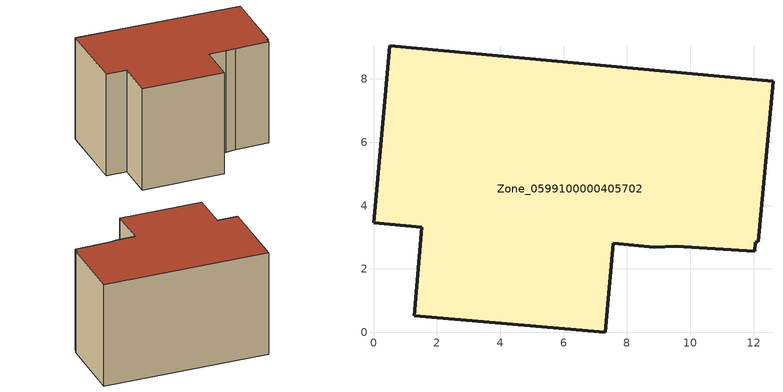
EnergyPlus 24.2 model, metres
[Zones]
Zone_0599100000405702
 floor ground (C_G): 12.06,2.85 12.03,2.56 9.54,2.72 8.87,2.69 7.57,2.81 7.31,0 1.28,0.53 1.52,3.32 0,3.46 0.51,9.05 12.61,7.93 12.14,2.85 z0
 wall outside (C_F): 7.31,0 7.57,2.81 8.87,2.69 9.54,2.72 12.03,2.56 12.06,2.85 12.14,2.85 12.61,7.93 0.51,9.05 0,3.46 1.52,3.32 1.28,0.53 7.31,0 z0:7.91
 roof outside (C_R): 12.03,2.56 12.06,2.85 12.14,2.85 12.61,7.93 0.51,9.05 0,3.46 1.52,3.32 1.28,0.53 7.31,0 7.57,2.81 8.87,2.69 9.54,2.72 z7.91
[BUILDING]
Pand.0599100000405702: North Axis=0; Terrain=City; Loads Convergence Tolerance Value=0.04; Temperature Convergence Tolerance Value=0.4; Solar Distribution=FullExterior; Maximum Number of Warmup Days=25; Minimum Number of Warmup Days=1
[Site:Location]
Rotterdam.The.Hague.AP_ZH_NLD Design_Conditions: Latitude=51.96; Longitude=4.45; Time Zone=1; Elevation=-4.5
[SITE:GROUNDTEMPERATURE:BUILDINGSURFACE]
18, 18, 18, 18, 18, 18, 18, 18, 18, 18, 18, 18
[MATERIAL] Thermal Absorptance=0.9; Solar Absorptance=0.7; Visible Absorptance=0.7
Name | Roughness | Thickness | Conductivity | Density | Specific Heat
G.TC.1992-2005 | MediumSmooth | 0.15 | 0.06 | 540 | 1210
F.TC.1992-2005 | Rough | 0.3 | 0.12 | 1920 | 840
R.TC.1992-2005 | MediumRough | 0.2 | 0.08 | 1500 | 1000
[CONSTRUCTION]
C_G: G.TC.1992-2005
C_F: F.TC.1992-2005
C_R: R.TC.1992-2005
[ZONE]
Zone_0599100000405702: Type=1; Multiplier=1; Ceiling Height=Autocalculate; Volume=Autocalculate; Floor Area=autocalculate; Part of Total Floor Area=Yes
[ZONEINFILTRATION:DESIGNFLOWRATE]
Infil_Zone_0599100000405702: Zone or ZoneList or Space or SpaceList=Zone_0599100000405702; Schedule=AlwaysOn; Design Flow Rate Calculation Method=Flow/Area; Flow Rate per Floor Area=0.0015; Constant Term Coefficient=1; Temperature Term Coefficient=0; Velocity Term Coefficient=0; Velocity Squared Term Coefficient=0
[HVACTEMPLATE:ZONE:IDEALLOADSAIRSYSTEM]
Zone_0599100000405702: Maximum Heating Supply Air Temperature=50; Minimum Cooling Supply Air Temperature=13; Maximum Heating Supply Air Humidity Ratio=0.0156; Minimum Cooling Supply Air Humidity Ratio=0.0077; Heating Limit=NoLimit; Cooling Limit=NoLimit; Dehumidification Control Type=ConstantSensibleHeatRatio; Cooling Sensible Heat Ratio=0.7; Dehumidification Setpoint=60; Humidification Control Type=None; Humidification Setpoint=30; Outdoor Air Method=None; Outdoor Air Flow Rate per Person=0.00944; Outdoor Air Flow Rate per Zone Floor Area=0; Outdoor Air Flow Rate per Zone=0; Demand Controlled Ventilation Type=None; Outdoor Air Economizer Type=NoEconomizer; Heat Recovery Type=None; Sensible Heat Recovery Effectiveness=0.7; Latent Heat Recovery Effectiveness=0.65
[ZONECONTROL:THERMOSTAT]
ThermostatControl_Zone_0599100000405702: Zone or ZoneList=Zone_0599100000405702; Control Type Schedule=DualSetpointControlType; Control 1=Thermostat_Zone_0599100000405702; Temperature Difference Between Cutout And Setpoint=0
[THERMOSTATSETPOINT:DUALSETPOINT]
Thermostat_Zone_0599100000405702: Heating Setpoint Temperature Schedule=HeatingSetpoint_Zone_0599100000405702; Cooling Setpoint Temperature Schedule=CoolingSetpoint_Zone_0599100000405702
[SCHEDULE:COMPACT]
HeatingSetpoint_Zone_0599100000405702: Through: 12/31, For: AllDays, Until: 24:00, 21
CoolingSetpoint_Zone_0599100000405702: Through: 12/31, For: AllDays, Until: 24:00, 24
DualSetpointControlType: Through: 12/31, For: AllDays, Until: 24:00, 4
AlwaysOn: Through: 12/31, For: AllDays, Until: 24:00, 1
